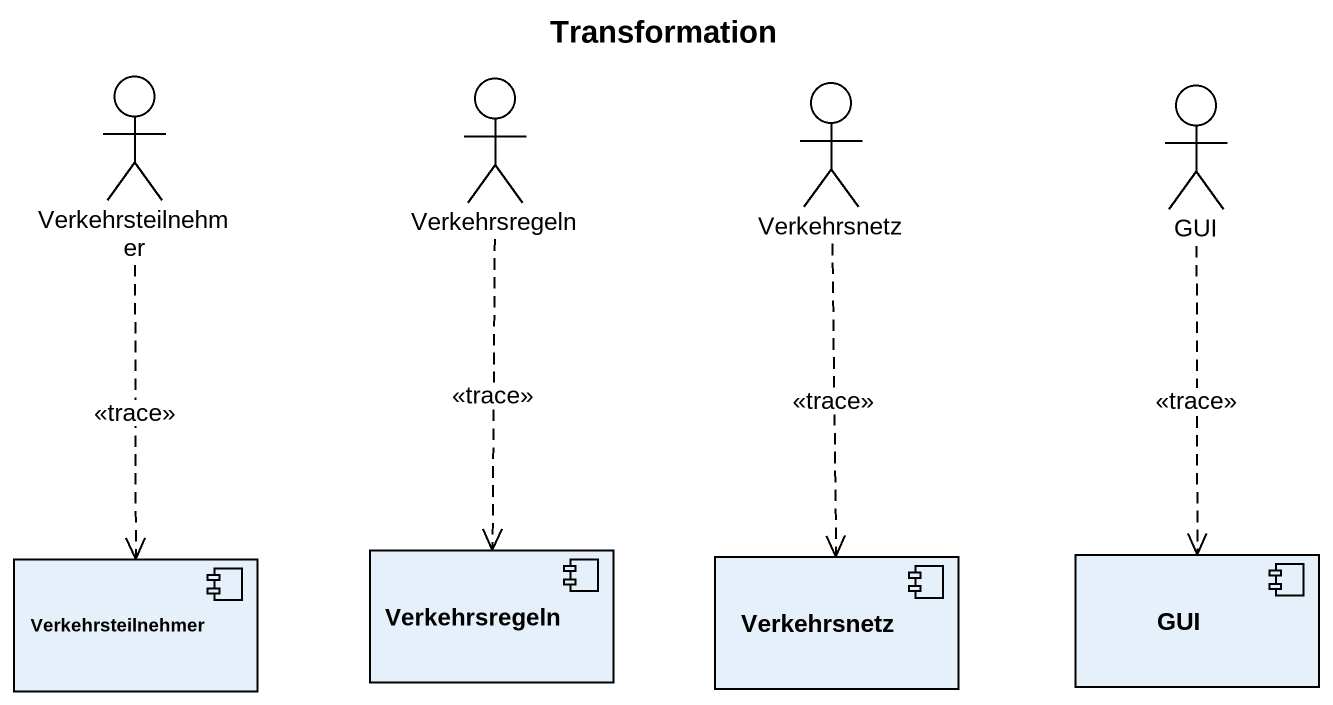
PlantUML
@startuml
title Transformation
actor Verkehrsteilnehmer
actor Verkehrsregeln
actor Verkehrsnetz
actor GUI
component "Verkehrsteilnehmer" as Verkehrsteilnehmer_2
component "Verkehrsregeln" as Verkehrsregeln_2
component "Verkehrsnetz" as Verkehrsnetz_2
component "GUI" as GUI_2
Verkehrsteilnehmer ..> Verkehrsteilnehmer_2 : <<trace>>
Verkehrsregeln ..> Verkehrsregeln_2 : <<trace>>
Verkehrsnetz ..> Verkehrsnetz_2 : <<trace>>
GUI ..> GUI_2 : <<trace>>
@enduml
